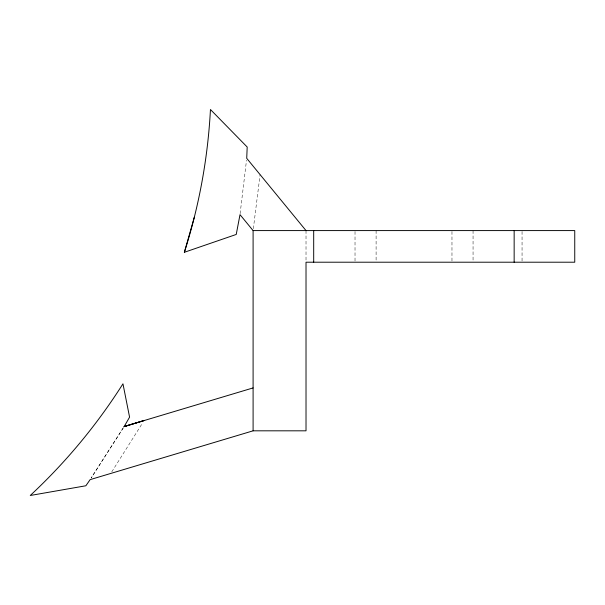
<?xml version="1.0" encoding="UTF-8"?>
<svg xmlns="http://www.w3.org/2000/svg" width="605" height="605" viewBox="0 0 605 605"><rect width="100%" height="100%" fill="white"/><g stroke="black" fill="none" stroke-linecap="round" stroke-linejoin="round"><path stroke-width="0.45" stroke-dasharray="3.02 2.27" d="M240.117 213.701L246.507 160.212M253.329 228.72L260.097 174.633M111.766 471.87L142.606 422.895M123.48 427.478L91.143 478.048L123.14 428.121M522.055 231.518L522.055 261.277M473.057 230.588L473.057 261.277M451.973 231.518L451.973 261.277M376.098 230.588L376.098 262.207M355.022 231.518L355.022 262.207M306.017 230.588L306.017 261.277"/><path stroke-width="0.91" d="M253.094 387.918L124.161 426.533L129.576 417.147L122.959 383.812A568.345 568.345 0 0 1 30.25 495.487L85.865 485.77L90.13 479.629L253.094 430.82L253.094 230.588L240.011 214.646L236.23 234.453L184.359 252.293L194.303 217.301M123.987 426.684L144.103 420.52L124.161 426.533M253.094 230.588L574.75 230.588L574.75 262.207L306.017 262.207L306.017 430.82L253.094 430.82M306.017 230.588L246.727 158.336L247.188 147.015L210.449 109.513A568.345 568.345 0 0 1 184.359 252.293M514.152 230.588L514.152 262.207M313.692 230.588L313.692 262.207"/></g></svg>
